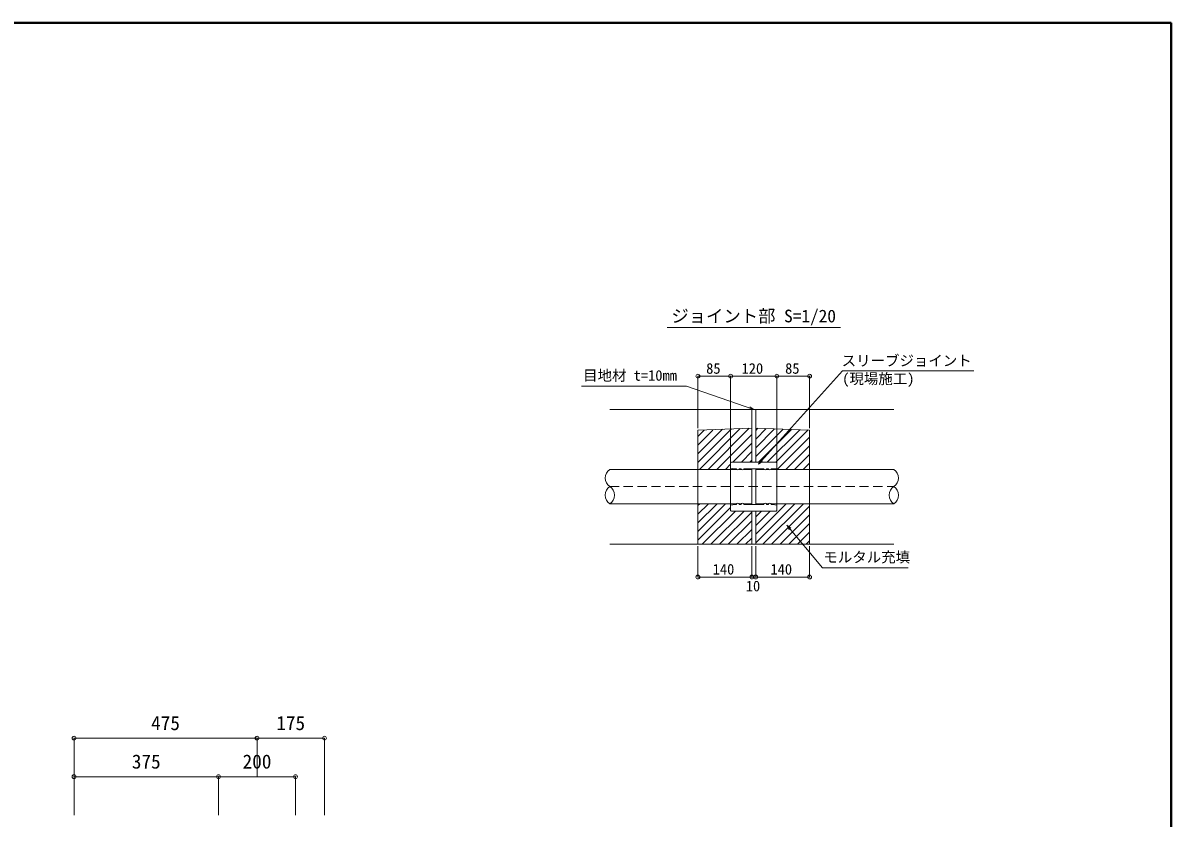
# Model space of a CAD drawing. Units: millimetres on the paper, with parts at other scales. Extents: x -140 to 140, y -98 to 98.
# Drawn here: x -9 to 140.1, y -5 to 98.2 of the extents above; entities that cross this region are included whole.
import ezdxf
from ezdxf.enums import TextEntityAlignment as Align

# ---------------------------------------------------------------- set-up
doc = ezdxf.new("R2010")
doc.units = ezdxf.units.MM
doc.header["$PDMODE"] = 32
doc.header["$PDSIZE"] = 0.5
doc.linetypes.add('DASHED1', pattern=[1.8, 1.2, -0.6])
doc.layers.add('0-0', color=4, linetype='Continuous', lineweight=9)
doc.layers.add('F-0', color=7, linetype='Continuous', lineweight=9)
doc.styles.add('ＭＳ ゴシック', font='')
doc.styles.get('ＭＳ ゴシック').set_extended_font_data('MS Gothic')

msp = doc.modelspace()

# ---------------------------------------------------------------- linework, layer by layer
at = {"layer": '0-0', "color": 7}
for p, q in [((74.635, 58.673), (97.135, 58.673)), ((86.498, 40.949), (97.39, 53.065)), ((97.39, 53.065), (114.437, 53.065)), ((77.158, 51.072), (63.511, 51.072)), ((85.885, 48.021), (77.158, 51.072)), ((85.885, 48.021), (85.261, 48.068)), ((85.885, 48.021), (85.368, 48.373)), ((85.635, 48.021), (86.135, 48.021)), ((78.635, 41.172), (82.978, 45.516)), ((78.635, 42.295), (81.817, 45.477)), ((78.635, 43.417), (80.588, 45.371)), ((78.635, 44.54), (79.466, 45.371)), ((78.833, 40.249), (84.14, 45.555)), ((79.956, 40.249), (85.301, 45.594)), ((81.079, 40.249), (85.635, 44.805)), ((86.135, 45.605), (93.135, 45.371)), ((86.135, 45.305), (86.425, 45.595)), ((86.135, 44.182), (87.511, 45.559)), ((86.135, 43.06), (88.597, 45.522)), ((86.135, 41.937), (89.684, 45.486)), ((86.519, 41.199), (90.77, 45.45)), ((87.641, 41.199), (91.856, 45.414)), ((88.764, 41.199), (92.943, 45.377)), ((93.135, 30.521), (93.135, 45.371)), ((83.151, 41.199), (85.635, 43.682)), ((88.936, 40.249), (93.135, 44.447)), ((90.059, 40.249), (93.135, 43.324)), ((84.274, 41.199), (85.635, 42.56)), ((91.181, 40.249), (93.135, 42.202)), ((67.196, 40.249), (83.656, 40.249)), ((82.201, 40.249), (82.885, 40.932)), ((83.956, 40.249), (84.255, 40.249)), ((84.555, 40.249), (85.635, 40.249)), ((85.396, 41.199), (85.635, 41.437)), ((85.635, 35.794), (85.635, 40.249)), ((86.135, 40.249), (87.214, 40.249)), ((86.135, 35.794), (86.135, 40.249)), ((86.498, 40.949), (86.781, 41.506)), ((86.498, 40.949), (87.022, 41.289)), ((87.514, 40.249), (87.813, 40.249)), ((88.113, 40.249), (104.073, 40.249)), ((92.304, 40.249), (93.135, 41.079)), ((67.196, 35.794), (83.656, 35.794)), ((78.635, 34.437), (79.991, 35.794)), ((78.635, 35.56), (78.869, 35.794)), ((78.635, 33.314), (81.114, 35.794)), ((78.635, 32.192), (82.236, 35.794)), ((83.956, 35.794), (84.255, 35.794)), ((84.555, 35.794), (85.635, 35.794)), ((86.135, 35.794), (87.214, 35.794)), ((86.135, 31.834), (90.094, 35.794)), ((86.135, 30.712), (91.216, 35.794)), ((87.066, 30.521), (92.339, 35.794)), ((87.514, 35.794), (87.813, 35.794)), ((88.113, 35.794), (104.073, 35.794)), ((78.635, 31.069), (82.885, 35.319)), ((79.209, 30.521), (83.531, 34.844)), ((80.331, 30.521), (84.654, 34.844)), ((81.454, 30.521), (85.635, 34.702)), ((86.135, 34.079), (86.899, 34.844)), ((86.135, 32.957), (88.021, 34.844)), ((88.189, 30.521), (93.135, 35.467)), ((89.312, 30.521), (93.135, 34.344)), ((82.576, 30.521), (85.635, 33.579)), ((90.199, 32.991), (90.71, 32.632)), ((90.199, 32.991), (90.462, 32.424)), ((90.199, 32.991), (94.804, 27.483)), ((90.434, 30.521), (93.135, 33.222)), ((83.699, 30.521), (85.635, 32.457)), ((84.821, 30.521), (85.635, 31.334)), ((91.557, 30.521), (93.135, 32.099)), ((85.635, 30.521), (86.135, 30.521)), ((92.679, 30.521), (93.135, 30.976)), ((94.804, 27.483), (105.947, 27.483))]:
    msp.add_line(p, q, dxfattribs=at)
at = {"layer": '0-0'}
for p, q in [((78.635, 45.621), (78.635, 52.361)), ((78.635, 52.361), (93.135, 52.361)), ((82.885, 41.206), (82.885, 52.361)), ((88.885, 41.206), (88.885, 52.361)), ((93.135, 45.621), (93.135, 52.361)), ((78.635, 30.271), (78.635, 26.273)), ((85.635, 30.271), (85.635, 26.273)), ((86.135, 30.271), (86.135, 26.273)), ((93.135, 30.271), (93.135, 26.273)), ((78.635, 26.273), (85.635, 26.273)), ((84.385, 26.273), (93.135, 26.273)), ((-2.343, 5.339), (21.407, 5.339)), ((-2.343, 5.339), (-2.343, 0.339)), ((21.407, 5.339), (21.407, 0.339)), ((21.407, 5.339), (30.157, 5.339)), ((21.407, 5.339), (21.407, 0.339)), ((30.157, 5.339), (30.157, -4.661)), ((16.407, 0.339), (-2.343, 0.339)), ((-2.343, 0.339), (-2.343, -4.661)), ((26.407, 0.339), (16.407, 0.339)), ((16.407, 0.339), (16.407, -4.661)), ((26.407, 0.339), (26.407, -4.661))]:
    msp.add_line(p, q, dxfattribs=at)
at = {"layer": '0-0', "color": 3, "lineweight": 18}
for p, q in [((67.196, 48.021), (85.635, 48.021)), ((85.635, 41.199), (85.635, 48.021)), ((86.135, 48.021), (104.073, 48.021)), ((86.135, 41.199), (86.135, 48.021)), ((85.635, 30.521), (85.635, 34.844)), ((86.135, 30.521), (86.135, 34.844)), ((85.635, 30.521), (67.196, 30.521)), ((86.135, 30.521), (104.073, 30.521))]:
    msp.add_line(p, q, dxfattribs=at)
at = {"layer": '0-0', "lineweight": 18}
for p, q in [((82.885, 41.106), (82.885, 34.936)), ((82.885, 40.418), (83.461, 40.349)), ((88.792, 41.199), (82.977, 41.199)), ((83.461, 40.349), (83.599, 40.349)), ((84.013, 40.349), (84.198, 40.349)), ((84.613, 40.349), (87.157, 40.349)), ((87.571, 40.349), (87.756, 40.349)), ((88.885, 34.936), (88.885, 41.106)), ((82.977, 34.844), (88.792, 34.844)), ((84.198, 35.694), (84.013, 35.694)), ((87.157, 35.694), (84.613, 35.694)), ((87.756, 35.694), (87.571, 35.694)), ((88.309, 35.694), (88.17, 35.694)), ((88.885, 35.624), (88.309, 35.694))]:
    msp.add_line(p, q, dxfattribs=at)
at = {"layer": '0-0', "color": 7, "linetype": 'DASHED1'}
msp.add_line((67.196, 38.021), (104.073, 38.021), dxfattribs=at)
at = {"layer": '0-0', "color": 7}
msp.add_lwpolyline([(78.635, 30.521), (78.635, 45.371), (85.635, 45.605)], dxfattribs=at)
at = {"layer": '0-0', "lineweight": 18}
for points in [[(88.17, 40.349), (88.309, 40.349), (88.885, 40.418)], [(83.599, 35.694), (83.461, 35.694), (82.885, 35.624)]]:
    msp.add_lwpolyline(points, dxfattribs=at)
at = {"layer": '0-0', "color": 7}
for centre, start, end in [((67.941, 39.135), 123.7977, 236.2023), ((103.328, 39.135), 303.7977, 56.2023), ((67.941, 36.907), 123.7977, 236.2023), ((66.45, 36.907), 303.7977, 56.2023), ((104.819, 36.907), 123.7977, 236.2023), ((103.328, 36.907), 303.7977, 56.2023)]:
    msp.add_arc(centre, 1.34, start, end, dxfattribs=at)
at = {"layer": '0-0', "lineweight": 18}
for centre, radius, start, end in [((82.977, 41.106), 0.0922, 90, 180), ((83.806, 40.401), 0.214, 194.25003, 270), ((83.806, 40.401), 0.214, 270, 345.74997), ((84.405, 40.401), 0.214, 194.25003, 345.74997), ((87.364, 40.401), 0.214, 194.25003, 345.74997), ((87.963, 40.401), 0.214, 194.25003, 345.74997), ((88.792, 41.106), 0.0922, 0, 90), ((83.806, 35.641), 0.214, 90, 165.74997), ((83.806, 35.641), 0.214, 14.25003, 90), ((84.405, 35.641), 0.214, 14.25003, 165.74997), ((87.364, 35.641), 0.214, 14.25003, 165.74997), ((87.963, 35.641), 0.214, 14.25003, 165.74997), ((82.977, 34.936), 0.0922, 180, 270), ((88.792, 34.936), 0.0922, 270, 360)]:
    msp.add_arc(centre, radius, start, end, dxfattribs=at)
at = {"layer": '0-0'}
for p in [(78.635, 52.361), (82.885, 52.361), (88.885, 52.361), (93.135, 52.361), (78.635, 26.273), (85.635, 26.273), (86.135, 26.273), (93.135, 26.273), (-2.343, 5.339), (21.407, 5.339), (30.157, 5.339), (-2.343, 0.339), (16.407, 0.339), (26.407, 0.339)]:
    msp.add_point(p, dxfattribs=at)
at = {"layer": 'F-0', "color": 5, "lineweight": 40}
msp.add_line((-139.949, 98.25), (140.051, 98.25), dxfattribs=at)
msp.add_lwpolyline([(-139.949, -97.75), (140.051, -97.75), (140.051, 98.25)], dxfattribs=at)

# ---------------------------------------------------------------- texts
at = {"layer": '0-0', "color": 7, "style": 'ＭＳ ゴシック'}
for s, height, p in [('ジョイント部 S=1/20', 1.65, (75.197, 58.861)), ('スリーブジョイント', 1.375, (97.295, 53.276)), ('85', 1.375, (79.705, 52.269)), ('120', 1.375, (84.303, 52.269)), ('85', 1.375, (89.955, 52.269)), ('目地材 t=10mm', 1.375, (63.736, 51.362)), ('(現場施工)', 1.375, (97.368, 50.932)), ('モルタル充填', 1.375, (94.924, 27.758)), ('140', 1.375, (80.553, 26.182)), ('140', 1.375, (88.053, 26.182)), ('10', 1.375, (84.853, 24.009))]:
    msp.add_text(s, height=height, dxfattribs=at).set_placement(p, align=Align.BOTTOM_LEFT)
at = {"layer": '0-0', "style": 'ＭＳ ゴシック'}
for s, p in [('475', (7.657, 5.839)), ('175', (23.907, 5.839)), ('375', (5.157, 0.839)), ('200', (19.532, 0.839))]:
    msp.add_text(s, height=1.833, dxfattribs=at).set_placement(p, align=Align.BOTTOM_LEFT)

doc.saveas('drawing.dxf')
